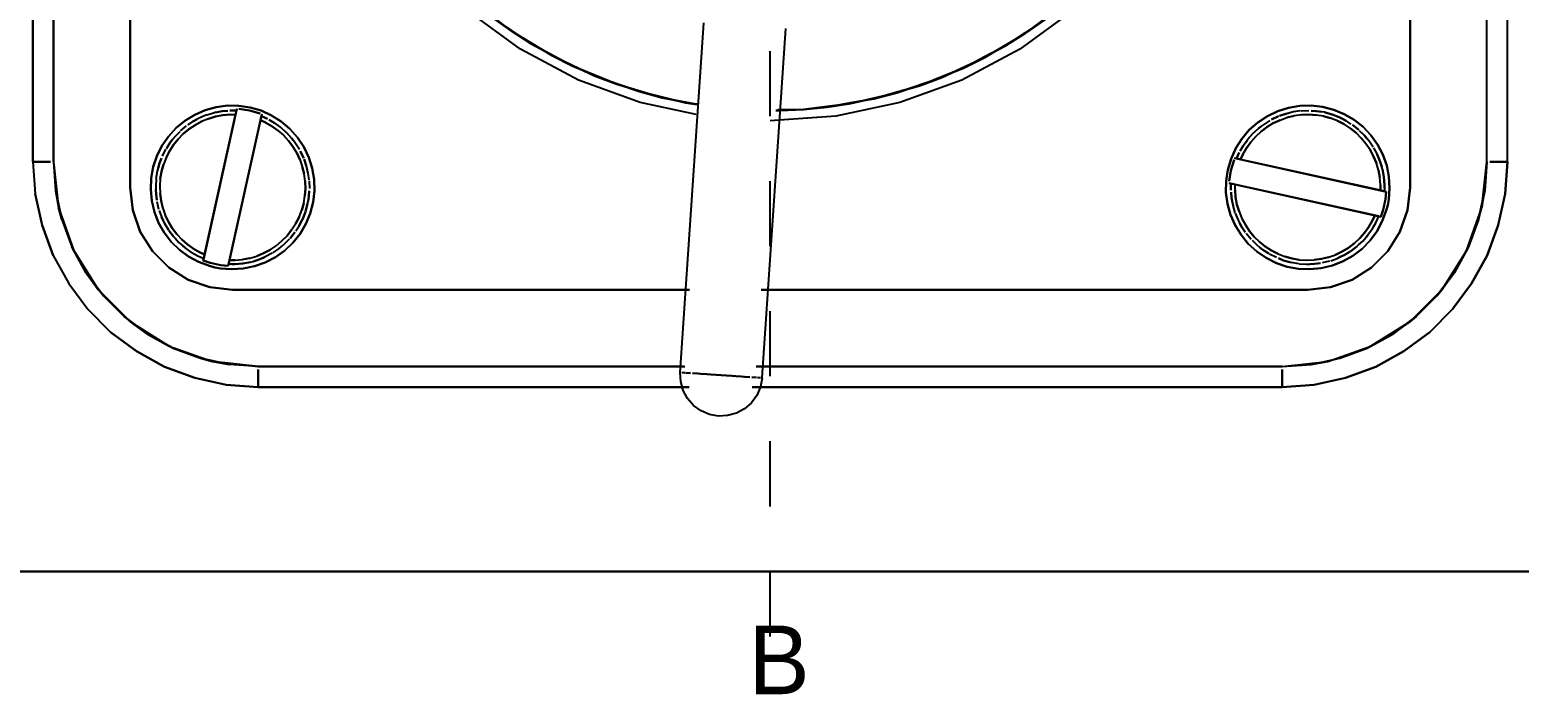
# Model space of a CAD drawing. Header units: millimetres. Extents: x 8 to 862, y 8 to 289.
# Drawn here: x 45.3 to 118, y 148.2 to 180.6 of the extents above; entities that cross this region are included whole.
import ezdxf

# ---------------------------------------------------------------- set-up
doc = ezdxf.new("R2010")
doc.units = ezdxf.units.MM
for name, color, linetype in [('CENTER', 4, 'Continuous'), ('NOTES', 7, 'Continuous'), ('OUTLINE', 7, 'Continuous')]:
    doc.layers.add(name, color=color, linetype=linetype)

msp = doc.modelspace()

# ---------------------------------------------------------------- linework, layer by layer
at = {"layer": 'CENTER'}
for p, q in [((81.458, 176.389), (81.458, 179.564)), ((81.458, 170.039), (81.458, 173.214)), ((81.458, 163.689), (81.458, 166.864)), ((81.458, 157.339), (81.458, 160.514)), ((81.458, 150.989), (81.458, 154.164))]:
    msp.add_line(p, q, dxfattribs=at)
at = {"layer": 'OUTLINE'}
for p, q in [((50.21, 225.413), (50.21, 175.789)), ((50.21, 175.789), (50.21, 225.413)), ((112.709, 225.413), (112.709, 175.789)), ((45.459, 174.163), (45.459, 224.163)), ((45.459, 224.163), (45.459, 174.163)), ((46.46, 224.163), (46.46, 174.163)), ((116.459, 174.163), (116.459, 224.163)), ((117.459, 174.163), (117.459, 224.163)), ((46.46, 216.538), (46.46, 174.163)), ((46.46, 174.163), (46.46, 216.538)), ((116.459, 174.163), (116.459, 216.538)), ((50.21, 199.163), (50.21, 172.914)), ((50.21, 172.914), (50.21, 199.163)), ((112.709, 172.914), (112.709, 199.163)), ((112.709, 199.163), (112.709, 172.914)), ((50.21, 196.662), (50.21, 172.914)), ((69.271, 179.657), (66.676, 181.544)), ((67.874, 181.228), (69.79, 179.925)), ((69.79, 179.925), (67.874, 181.228)), ((68.814, 180.554), (67.874, 181.228)), ((68.814, 180.554), (67.891, 181.252)), ((67.891, 181.252), (68.814, 180.554)), ((96.243, 181.544), (93.648, 179.657)), ((94.883, 181.107), (93.918, 180.464)), ((93.918, 180.464), (94.883, 181.107)), ((93.935, 180.438), (95.793, 181.82)), ((95.793, 181.82), (93.935, 180.438)), ((94.883, 181.107), (93.935, 180.438)), ((69.805, 179.952), (68.814, 180.554)), ((68.814, 180.554), (69.805, 179.952)), ((68.814, 180.554), (69.79, 179.925)), ((77.073, 163.879), (78.225, 180.947)), ((81.064, 163.609), (82.217, 180.679)), ((91.944, 179.256), (93.935, 180.438)), ((93.935, 180.438), (91.944, 179.256)), ((93.918, 180.464), (92.954, 179.821)), ((92.954, 179.821), (93.918, 180.464)), ((92.954, 179.821), (93.935, 180.438)), ((72.105, 178.152), (69.271, 179.657)), ((69.79, 179.925), (71.83, 178.828)), ((71.83, 178.828), (69.79, 179.925)), ((70.795, 179.35), (69.79, 179.925)), ((70.795, 179.35), (69.805, 179.952)), ((69.805, 179.952), (70.795, 179.35)), ((93.648, 179.657), (90.814, 178.152)), ((92.954, 179.821), (91.93, 179.283)), ((91.93, 179.283), (92.954, 179.821)), ((92.954, 179.821), (91.944, 179.256)), ((71.842, 178.855), (70.795, 179.35)), ((70.795, 179.35), (71.842, 178.855)), ((70.795, 179.35), (71.83, 178.828)), ((89.842, 178.282), (91.944, 179.256)), ((91.944, 179.256), (89.842, 178.282)), ((91.93, 179.283), (90.905, 178.741)), ((90.905, 178.741), (91.93, 179.283)), ((90.905, 178.741), (91.944, 179.256)), ((71.83, 178.828), (73.97, 177.946)), ((73.97, 177.946), (71.83, 178.828)), ((72.888, 178.36), (71.83, 178.828)), ((72.888, 178.36), (71.842, 178.855)), ((71.842, 178.855), (72.888, 178.36)), ((73.98, 177.973), (72.888, 178.36)), ((72.888, 178.36), (73.98, 177.973)), ((72.888, 178.36), (73.97, 177.946)), ((87.651, 177.531), (89.842, 178.282)), ((89.842, 178.282), (87.651, 177.531)), ((89.83, 178.311), (88.755, 177.879)), ((88.755, 177.879), (89.83, 178.311)), ((88.755, 177.879), (89.842, 178.282)), ((90.905, 178.741), (89.83, 178.311)), ((89.83, 178.311), (90.905, 178.741)), ((90.905, 178.741), (89.842, 178.282)), ((75.12, 177.055), (72.105, 178.152)), ((73.97, 177.946), (76.193, 177.289)), ((76.193, 177.289), (73.97, 177.946)), ((75.072, 177.589), (73.97, 177.946)), ((75.072, 177.589), (73.98, 177.973)), ((73.98, 177.973), (75.072, 177.589)), ((76.198, 177.318), (75.072, 177.589)), ((75.072, 177.589), (76.198, 177.318)), ((75.072, 177.589), (76.193, 177.289)), ((85.394, 177.009), (87.651, 177.531)), ((87.651, 177.531), (85.394, 177.009)), ((87.641, 177.56), (86.527, 177.241)), ((86.527, 177.241), (87.641, 177.56)), ((86.527, 177.241), (87.651, 177.531)), ((88.755, 177.879), (87.641, 177.56)), ((87.641, 177.56), (88.755, 177.879)), ((88.755, 177.879), (87.651, 177.531)), ((90.814, 178.152), (87.798, 177.055)), ((53.781, 169.347), (55.419, 176.75)), ((55.419, 176.75), (53.781, 169.347)), ((55.419, 176.75), (53.8, 169.434)), ((53.802, 169.446), (55.419, 176.75)), ((53.805, 169.454), (55.419, 176.75)), ((53.807, 169.466), (55.419, 176.75)), ((55.419, 176.75), (53.814, 169.497)), ((53.822, 169.538), (55.419, 176.75)), ((53.834, 169.584), (55.419, 176.75)), ((54.411, 176.833), (53.872, 176.683)), ((53.872, 176.683), (54.411, 176.833)), ((54.411, 176.833), (54.962, 176.905)), ((54.962, 176.905), (54.411, 176.833)), ((55.52, 176.9), (54.962, 176.905)), ((54.962, 176.905), (55.52, 176.9)), ((55.419, 176.75), (55.356, 176.465)), ((55.366, 176.514), (55.419, 176.75)), ((56.04, 176.666), (55.508, 176.743)), ((55.508, 176.743), (56.04, 176.666)), ((56.074, 176.818), (55.52, 176.9)), ((55.52, 176.9), (56.074, 176.818)), ((56.608, 176.661), (56.074, 176.818)), ((56.074, 176.818), (56.608, 176.661)), ((77.839, 176.475), (75.12, 177.055)), ((76.193, 177.289), (77.848, 176.978)), ((77.848, 176.978), (76.193, 177.289)), ((77.326, 177.045), (76.193, 177.289)), ((77.326, 177.045), (76.198, 177.318)), ((76.198, 177.318), (77.326, 177.045)), ((77.899, 176.97), (77.326, 177.045)), ((77.326, 177.045), (77.899, 176.97)), ((77.326, 177.045), (77.897, 176.953)), ((83.094, 176.721), (85.394, 177.009)), ((85.394, 177.009), (83.094, 176.721)), ((84.246, 176.837), (83.094, 176.721)), ((83.094, 176.721), (84.246, 176.837)), ((85.387, 177.038), (84.246, 176.837)), ((84.246, 176.837), (85.387, 177.038)), ((84.246, 176.837), (85.394, 177.009)), ((87.798, 177.055), (84.66, 176.388)), ((86.527, 177.241), (85.387, 177.038)), ((85.387, 177.038), (86.527, 177.241)), ((86.527, 177.241), (85.394, 177.009)), ((106.241, 176.634), (106.773, 176.801)), ((106.773, 176.801), (106.241, 176.634)), ((107.323, 176.895), (106.773, 176.801)), ((106.773, 176.801), (107.323, 176.895)), ((107.323, 176.895), (107.882, 176.91)), ((107.882, 176.91), (107.323, 176.895)), ((107.882, 176.91), (108.437, 176.847)), ((108.437, 176.847), (107.882, 176.91)), ((108.976, 176.707), (108.437, 176.847)), ((108.437, 176.847), (108.976, 176.707)), ((52.454, 175.813), (52.884, 176.168)), ((52.884, 176.168), (52.454, 175.813)), ((52.884, 176.168), (53.36, 176.461)), ((53.36, 176.461), (52.884, 176.168)), ((53.029, 175.965), (53.276, 176.13)), ((53.276, 176.13), (53.029, 175.965)), ((53.276, 176.13), (53.476, 176.238)), ((53.476, 176.238), (53.276, 176.13)), ((53.872, 176.683), (53.36, 176.461)), ((53.36, 176.461), (53.872, 176.683)), ((53.696, 176.13), (53.377, 175.958)), ((53.612, 176.308), (53.476, 176.238)), ((53.955, 176.451), (53.612, 176.308)), ((54.03, 176.265), (53.696, 176.13)), ((53.843, 169.632), (55.356, 176.465)), ((55.356, 176.465), (53.843, 169.632)), ((53.962, 176.453), (54.327, 176.562)), ((54.375, 176.369), (54.03, 176.265)), ((54.03, 176.265), (54.375, 176.369)), ((54.327, 176.562), (54.46, 176.586)), ((54.46, 176.586), (54.327, 176.562)), ((54.728, 176.434), (54.375, 176.369)), ((54.375, 176.369), (54.728, 176.434)), ((54.46, 176.586), (54.701, 176.632)), ((54.701, 176.632), (54.46, 176.586)), ((54.701, 176.632), (54.979, 176.656)), ((54.979, 176.656), (54.701, 176.632)), ((54.728, 176.434), (55.088, 176.465)), ((55.088, 176.465), (54.728, 176.434)), ((56.639, 176.48), (55.001, 169.077)), ((55.001, 169.077), (56.639, 176.48)), ((55.02, 169.164), (56.639, 176.48)), ((55.02, 169.168), (56.639, 176.48)), ((55.023, 169.176), (56.639, 176.48)), ((55.025, 169.185), (56.639, 176.48)), ((55.035, 169.224), (56.639, 176.48)), ((55.035, 169.229), (56.639, 176.48)), ((55.047, 169.28), (56.639, 176.48)), ((56.639, 176.48), (55.049, 169.297)), ((55.054, 169.313), (56.639, 176.48)), ((55.059, 169.345), (56.639, 176.48)), ((55.064, 169.362), (56.639, 176.48)), ((56.576, 176.195), (55.064, 169.362)), ((55.064, 169.362), (56.576, 176.195)), ((55.081, 176.663), (55.399, 176.661)), ((55.399, 176.661), (55.081, 176.663)), ((55.088, 176.465), (55.356, 176.465)), ((55.397, 176.651), (55.366, 176.514)), ((55.397, 176.651), (55.366, 176.516)), ((56.554, 176.514), (56.04, 176.666)), ((56.04, 176.666), (56.554, 176.514)), ((56.818, 176.084), (56.576, 176.195)), ((56.576, 176.195), (56.818, 176.084)), ((56.586, 176.243), (56.639, 176.48)), ((56.639, 176.48), (56.588, 176.248)), ((56.596, 176.289), (56.639, 176.48)), ((56.6, 176.308), (56.639, 176.48)), ((56.639, 176.48), (56.605, 176.328)), ((57.117, 176.429), (56.608, 176.661)), ((56.608, 176.661), (57.117, 176.429)), ((56.612, 176.359), (56.639, 176.48)), ((56.615, 176.369), (56.639, 176.48)), ((56.907, 176.26), (56.62, 176.393)), ((56.62, 176.393), (56.907, 176.26)), ((56.818, 176.084), (57.129, 175.902)), ((57.238, 176.072), (56.997, 176.209)), ((56.997, 176.209), (57.238, 176.072)), ((57.117, 176.429), (57.586, 176.13)), ((57.586, 176.13), (57.117, 176.429)), ((57.439, 175.929), (57.238, 176.072)), ((57.238, 176.072), (57.439, 175.929)), ((58.011, 175.767), (57.586, 176.13)), ((57.586, 176.13), (58.011, 175.767)), ((84.66, 176.388), (81.458, 176.163)), ((84.66, 176.388), (81.673, 176.178)), ((81.937, 176.668), (81.743, 176.673)), ((81.743, 176.673), (81.937, 176.668)), ((81.937, 176.668), (81.743, 176.668)), ((81.83, 176.695), (83.094, 176.721)), ((83.094, 176.721), (81.83, 176.695)), ((83.094, 176.721), (81.937, 176.668)), ((81.937, 176.668), (83.094, 176.721)), ((104.854, 175.716), (105.272, 176.086)), ((105.272, 176.086), (104.854, 175.716)), ((105.738, 176.393), (105.272, 176.086)), ((105.272, 176.086), (105.738, 176.393)), ((105.608, 176.023), (105.427, 175.885)), ((105.862, 176.175), (105.608, 176.023)), ((106.028, 176.045), (105.719, 175.859)), ((106.241, 176.634), (105.738, 176.393)), ((105.738, 176.393), (106.241, 176.634)), ((105.934, 176.221), (106.28, 176.383)), ((106.28, 176.383), (105.934, 176.221)), ((106.355, 176.2), (106.028, 176.045)), ((106.028, 176.045), (106.355, 176.2)), ((106.637, 176.511), (106.333, 176.403)), ((106.333, 176.403), (106.637, 176.511)), ((106.355, 176.2), (106.695, 176.32)), ((106.833, 176.557), (106.637, 176.511)), ((106.637, 176.511), (106.833, 176.557)), ((106.695, 176.32), (107.046, 176.405)), ((107.046, 176.405), (106.695, 176.32)), ((107.007, 176.601), (106.833, 176.557)), ((107.348, 176.647), (107.007, 176.601)), ((107.401, 176.453), (107.046, 176.405)), ((107.384, 176.651), (107.766, 176.666)), ((107.761, 176.468), (107.401, 176.453)), ((107.401, 176.453), (107.761, 176.468)), ((108.121, 176.444), (107.761, 176.468)), ((107.761, 176.468), (108.121, 176.444)), ((108.145, 176.642), (107.872, 176.659)), ((107.872, 176.659), (108.145, 176.642)), ((108.476, 176.383), (108.121, 176.444)), ((108.391, 176.601), (108.145, 176.642)), ((108.145, 176.642), (108.391, 176.601)), ((108.52, 176.579), (108.391, 176.601)), ((108.824, 176.289), (108.476, 176.383)), ((108.476, 176.383), (108.824, 176.289)), ((108.52, 176.579), (108.887, 176.477)), ((108.887, 176.477), (108.52, 176.579)), ((109.16, 176.158), (108.824, 176.289)), ((109.242, 176.34), (108.899, 176.473)), ((108.899, 176.473), (109.242, 176.34)), ((108.976, 176.707), (109.493, 176.494)), ((109.493, 176.494), (108.976, 176.707)), ((109.481, 175.994), (109.16, 176.158)), ((109.16, 176.158), (109.481, 175.994)), ((109.38, 176.27), (109.242, 176.34)), ((109.242, 176.34), (109.38, 176.27)), ((109.38, 176.27), (109.58, 176.166)), ((109.58, 176.166), (109.38, 176.27)), ((109.974, 176.212), (109.493, 176.494)), ((109.493, 176.494), (109.974, 176.212)), ((109.831, 176.004), (109.58, 176.166)), ((110.411, 175.864), (109.974, 176.212)), ((109.974, 176.212), (110.411, 175.864)), ((50.21, 175.789), (50.21, 172.914)), ((50.21, 172.914), (50.21, 175.789)), ((51.761, 174.941), (52.077, 175.402)), ((52.077, 175.402), (51.761, 174.941)), ((52.454, 175.813), (52.077, 175.402)), ((52.077, 175.402), (52.454, 175.813)), ((52.399, 175.402), (52.275, 175.245)), ((52.275, 175.245), (52.399, 175.402)), ((52.626, 175.632), (52.399, 175.402)), ((52.548, 175.269), (52.802, 175.528)), ((52.802, 175.528), (52.548, 175.269)), ((52.667, 175.673), (52.959, 175.917)), ((53.078, 175.757), (52.802, 175.528)), ((52.802, 175.528), (53.078, 175.757)), ((53.377, 175.958), (53.078, 175.757)), ((53.078, 175.757), (53.377, 175.958)), ((57.129, 175.902), (57.424, 175.695)), ((57.424, 175.695), (57.129, 175.902)), ((57.424, 175.695), (57.695, 175.455)), ((57.547, 175.849), (57.439, 175.929)), ((57.547, 175.849), (57.833, 175.598)), ((57.833, 175.598), (57.547, 175.849)), ((57.695, 175.455), (57.939, 175.19)), ((57.939, 175.19), (57.695, 175.455)), ((58.091, 175.318), (57.84, 175.591)), ((57.84, 175.591), (58.091, 175.318)), ((58.011, 175.767), (58.381, 175.349)), ((58.381, 175.349), (58.011, 175.767)), ((58.183, 175.197), (58.091, 175.318)), ((58.091, 175.318), (58.183, 175.197)), ((58.69, 174.885), (58.381, 175.349)), ((58.381, 175.349), (58.69, 174.885)), ((104.192, 174.82), (104.492, 175.291)), ((104.492, 175.291), (104.192, 174.82)), ((104.854, 175.716), (104.492, 175.291)), ((104.492, 175.291), (104.854, 175.716)), ((104.772, 175.252), (105.026, 175.538)), ((105.026, 175.538), (104.772, 175.252)), ((104.929, 175.127), (105.168, 175.397)), ((105.304, 175.796), (105.031, 175.542)), ((105.031, 175.542), (105.304, 175.796)), ((105.168, 175.397), (105.432, 175.641)), ((105.432, 175.641), (105.168, 175.397)), ((105.427, 175.885), (105.304, 175.796)), ((105.304, 175.796), (105.427, 175.885)), ((105.719, 175.859), (105.432, 175.641)), ((105.432, 175.641), (105.719, 175.859)), ((109.786, 175.798), (109.481, 175.994)), ((110.066, 175.574), (109.786, 175.798)), ((109.786, 175.798), (110.066, 175.574)), ((109.902, 175.96), (110.199, 175.724)), ((110.199, 175.724), (109.902, 175.96)), ((110.324, 175.32), (110.066, 175.574)), ((110.066, 175.574), (110.324, 175.32)), ((110.469, 175.455), (110.242, 175.68)), ((110.242, 175.68), (110.469, 175.455)), ((110.554, 175.045), (110.324, 175.32)), ((110.411, 175.864), (110.796, 175.458)), ((110.796, 175.458), (110.411, 175.864)), ((110.6, 175.298), (110.469, 175.455)), ((110.469, 175.455), (110.6, 175.298)), ((110.713, 175.163), (110.6, 175.298)), ((111.119, 175.004), (110.796, 175.458)), ((110.796, 175.458), (111.119, 175.004)), ((112.709, 175.789), (112.709, 172.914)), ((51.514, 174.443), (51.761, 174.941)), ((51.761, 174.941), (51.514, 174.443)), ((51.782, 174.445), (51.956, 174.784)), ((52.128, 174.685), (51.964, 174.363)), ((51.964, 174.363), (52.128, 174.685)), ((51.976, 174.815), (52.162, 175.105)), ((52.162, 175.105), (51.976, 174.815)), ((52.324, 174.989), (52.128, 174.685)), ((52.128, 174.685), (52.324, 174.989)), ((52.162, 175.105), (52.275, 175.245)), ((52.275, 175.245), (52.162, 175.105)), ((52.548, 175.269), (52.324, 174.989)), ((52.324, 174.989), (52.548, 175.269)), ((58.154, 174.902), (57.939, 175.19)), ((57.939, 175.19), (58.154, 174.902)), ((58.342, 174.593), (58.154, 174.902)), ((58.321, 175.013), (58.183, 175.197)), ((58.473, 174.762), (58.321, 175.013)), ((58.495, 174.267), (58.342, 174.593)), ((58.342, 174.593), (58.495, 174.267)), ((58.516, 174.687), (58.681, 174.344)), ((58.681, 174.344), (58.516, 174.687)), ((58.93, 174.38), (58.69, 174.885)), ((58.69, 174.885), (58.93, 174.38)), ((104.192, 174.82), (103.963, 174.313)), ((103.963, 174.313), (104.192, 174.82)), ((104.361, 174.612), (104.231, 174.322)), ((104.231, 174.322), (104.361, 174.612)), ((104.552, 174.943), (104.412, 174.702)), ((104.412, 174.702), (104.552, 174.943)), ((104.54, 174.523), (104.719, 174.834)), ((104.695, 175.141), (104.552, 174.943)), ((104.552, 174.943), (104.695, 175.141)), ((104.772, 175.252), (104.695, 175.141)), ((104.719, 174.834), (104.929, 175.127)), ((104.929, 175.127), (104.719, 174.834)), ((110.754, 174.745), (110.554, 175.045)), ((110.907, 174.875), (110.713, 175.163)), ((110.926, 174.426), (110.754, 174.745)), ((110.754, 174.745), (110.926, 174.426)), ((110.926, 174.847), (111.105, 174.511)), ((111.119, 175.004), (111.378, 174.511)), ((111.378, 174.511), (111.119, 175.004)), ((45.459, 174.163), (45.57, 172.597)), ((45.459, 174.163), (45.718, 174.163)), ((45.718, 174.163), (45.459, 174.163)), ((45.718, 174.163), (45.959, 174.163)), ((45.959, 174.163), (45.718, 174.163)), ((45.959, 174.163), (46.167, 174.163)), ((46.167, 174.163), (45.959, 174.163)), ((46.167, 174.163), (46.324, 174.163)), ((46.324, 174.163), (46.167, 174.163)), ((46.46, 174.163), (46.711, 171.937)), ((46.46, 174.163), (46.561, 172.74)), ((51.335, 173.914), (51.234, 173.363)), ((51.234, 173.363), (51.335, 173.914)), ((51.335, 173.914), (51.514, 174.443)), ((51.514, 174.443), (51.335, 173.914)), ((51.543, 173.723), (51.579, 173.851)), ((51.579, 173.851), (51.543, 173.723)), ((51.579, 173.851), (51.645, 174.09)), ((51.645, 174.09), (51.579, 173.851)), ((51.645, 174.09), (51.744, 174.346)), ((51.744, 174.346), (51.645, 174.09)), ((51.836, 174.027), (51.739, 173.682)), ((51.739, 173.682), (51.836, 174.027)), ((51.964, 174.363), (51.836, 174.027)), ((58.495, 174.267), (58.615, 173.928)), ((58.615, 173.928), (58.7, 173.578)), ((58.7, 173.578), (58.615, 173.928)), ((58.806, 173.984), (58.698, 174.288)), ((58.698, 174.288), (58.806, 173.984)), ((58.855, 173.791), (58.806, 173.984)), ((58.806, 173.984), (58.855, 173.791)), ((58.93, 174.38), (59.099, 173.849)), ((59.099, 173.849), (58.93, 174.38)), ((59.191, 173.298), (59.099, 173.849)), ((59.099, 173.849), (59.191, 173.298)), ((103.963, 174.313), (103.803, 173.776)), ((103.803, 173.776), (103.963, 174.313)), ((104.11, 174.257), (103.958, 173.742)), ((103.958, 173.742), (104.11, 174.257)), ((104.141, 174.342), (111.547, 172.703)), ((111.547, 172.703), (104.141, 174.342)), ((111.458, 172.723), (104.141, 174.342)), ((111.308, 172.756), (104.141, 174.342)), ((104.141, 174.342), (111.325, 172.754)), ((104.141, 174.342), (104.281, 174.313)), ((104.141, 174.342), (104.296, 174.308)), ((111.446, 172.728), (104.141, 174.342)), ((111.436, 172.728), (104.141, 174.342)), ((104.33, 174.3), (104.141, 174.342)), ((104.313, 174.305), (104.141, 174.342)), ((104.255, 174.317), (104.141, 174.342)), ((111.426, 172.73), (104.141, 174.342)), ((111.395, 172.737), (104.141, 174.342)), ((111.354, 172.747), (104.141, 174.342)), ((111.342, 172.749), (104.141, 174.342)), ((111.279, 172.764), (104.141, 174.342)), ((111.259, 172.769), (104.141, 174.342)), ((104.381, 174.288), (104.141, 174.342)), ((104.381, 174.291), (104.141, 174.342)), ((104.54, 174.523), (104.429, 174.279)), ((104.429, 174.279), (104.54, 174.523)), ((104.429, 174.279), (111.259, 172.769)), ((111.259, 172.769), (104.429, 174.279)), ((111.061, 174.093), (110.926, 174.426)), ((110.926, 174.426), (111.061, 174.093)), ((111.165, 173.747), (111.061, 174.093)), ((111.148, 174.409), (111.105, 174.511)), ((111.105, 174.511), (111.148, 174.409)), ((111.25, 174.16), (111.148, 174.409)), ((111.148, 174.409), (111.25, 174.16)), ((111.322, 173.916), (111.25, 174.16)), ((111.25, 174.16), (111.322, 173.916)), ((111.359, 173.795), (111.322, 173.916)), ((111.378, 174.511), (111.564, 173.984)), ((111.564, 173.984), (111.378, 174.511)), ((111.675, 173.438), (111.564, 173.984)), ((111.564, 173.984), (111.675, 173.438)), ((116.459, 174.163), (116.208, 171.937)), ((116.208, 171.937), (116.459, 174.163)), ((116.459, 174.163), (116.358, 172.74)), ((116.751, 174.163), (116.594, 174.163)), ((116.594, 174.163), (116.751, 174.163)), ((116.959, 174.163), (116.751, 174.163)), ((116.751, 174.163), (116.959, 174.163)), ((117.201, 174.163), (116.959, 174.163)), ((116.959, 174.163), (117.201, 174.163)), ((117.459, 174.163), (117.201, 174.163)), ((117.201, 174.163), (117.459, 174.163)), ((117.459, 174.163), (117.348, 172.597)), ((117.348, 172.597), (117.459, 174.163)), ((51.234, 173.363), (51.21, 172.807)), ((51.21, 172.807), (51.234, 173.363)), ((51.48, 173.336), (51.456, 172.969)), ((51.48, 173.348), (51.543, 173.723)), ((51.679, 173.324), (51.654, 172.967)), ((51.739, 173.682), (51.679, 173.324)), ((51.679, 173.324), (51.739, 173.682)), ((58.751, 173.22), (58.7, 173.578)), ((58.763, 172.86), (58.751, 173.22)), ((58.751, 173.22), (58.763, 172.86)), ((58.896, 173.614), (58.855, 173.791)), ((58.944, 173.274), (58.896, 173.614)), ((58.949, 173.237), (58.963, 172.858)), ((59.191, 173.298), (59.205, 172.74)), ((59.205, 172.74), (59.191, 173.298)), ((103.721, 173.225), (103.716, 172.667)), ((103.716, 172.667), (103.721, 173.225)), ((103.803, 173.776), (103.721, 173.225)), ((103.721, 173.225), (103.803, 173.776)), ((111.276, 171.483), (103.873, 173.121)), ((103.873, 173.121), (111.276, 171.483)), ((111.156, 171.51), (103.873, 173.121)), ((111.17, 171.507), (103.873, 173.121)), ((111.177, 171.505), (103.873, 173.121)), ((103.873, 173.121), (104.158, 173.059)), ((111.011, 171.544), (103.873, 173.121)), ((111.04, 171.536), (103.873, 173.121)), ((111.185, 171.505), (103.873, 173.121)), ((111.187, 171.502), (103.873, 173.121)), ((104.11, 173.068), (103.873, 173.121)), ((111.083, 171.527), (103.873, 173.121)), ((111.114, 171.519), (103.873, 173.121)), ((103.958, 173.742), (103.878, 173.213)), ((103.878, 173.213), (103.958, 173.742)), ((103.958, 172.785), (103.96, 173.102)), ((103.96, 173.102), (103.958, 172.785)), ((103.965, 173.102), (104.11, 173.068)), ((103.972, 173.1), (104.11, 173.068)), ((103.972, 173.1), (104.108, 173.071)), ((111.23, 173.394), (111.165, 173.747)), ((111.165, 173.747), (111.23, 173.394)), ((111.262, 173.034), (111.23, 173.394)), ((111.359, 173.795), (111.429, 173.421)), ((111.429, 173.421), (111.359, 173.795)), ((111.46, 173.042), (111.429, 173.404)), ((111.429, 173.404), (111.46, 173.042)), ((111.675, 173.438), (111.709, 172.88)), ((111.709, 172.88), (111.675, 173.438)), ((45.904, 171.065), (45.57, 172.597)), ((45.57, 172.597), (45.904, 171.065)), ((46.561, 172.74), (46.735, 171.942)), ((46.561, 172.74), (46.711, 171.937)), ((50.21, 172.914), (50.335, 171.8)), ((50.335, 171.8), (50.21, 172.914)), ((51.265, 172.252), (51.21, 172.807)), ((51.21, 172.807), (51.265, 172.252)), ((51.456, 172.969), (51.461, 172.814)), ((51.471, 172.587), (51.461, 172.814)), ((51.461, 172.814), (51.471, 172.587)), ((51.512, 172.293), (51.471, 172.587)), ((51.471, 172.587), (51.512, 172.293)), ((51.654, 172.967), (51.669, 172.607)), ((51.669, 172.607), (51.717, 172.249)), ((51.717, 172.249), (51.669, 172.607)), ((58.681, 172.145), (58.739, 172.5)), ((58.739, 172.5), (58.763, 172.86)), ((58.763, 172.86), (58.739, 172.5)), ((58.896, 172.232), (58.937, 172.479)), ((58.937, 172.479), (58.896, 172.232)), ((58.937, 172.479), (58.956, 172.752)), ((58.956, 172.752), (58.937, 172.479)), ((59.205, 172.74), (59.142, 172.186)), ((59.142, 172.186), (59.205, 172.74)), ((103.791, 172.114), (103.716, 172.667)), ((103.716, 172.667), (103.791, 172.114)), ((103.989, 172.406), (103.967, 172.682)), ((103.967, 172.682), (103.989, 172.406)), ((104.035, 172.165), (103.989, 172.406)), ((103.989, 172.406), (104.035, 172.165)), ((110.991, 171.546), (104.158, 173.059)), ((104.158, 172.793), (104.158, 173.059)), ((104.158, 173.059), (110.991, 171.546)), ((104.187, 172.433), (104.158, 172.793)), ((104.158, 172.793), (104.187, 172.433)), ((104.187, 172.433), (104.255, 172.078)), ((104.255, 172.078), (104.187, 172.433)), ((111.259, 172.769), (111.262, 173.034)), ((111.262, 173.034), (111.259, 172.769)), ((111.46, 172.882), (111.458, 172.723)), ((111.46, 172.882), (111.46, 173.042)), ((111.46, 173.042), (111.46, 172.882)), ((111.511, 172.346), (111.547, 172.703)), ((111.547, 172.703), (111.511, 172.346)), ((111.665, 172.324), (111.709, 172.88)), ((111.709, 172.88), (111.665, 172.324)), ((112.709, 172.914), (112.584, 171.8)), ((112.584, 171.8), (112.709, 172.914)), ((116.358, 172.74), (116.184, 171.942)), ((116.184, 171.942), (116.358, 172.74)), ((116.208, 171.937), (116.358, 172.74)), ((117.348, 172.597), (117.015, 171.065)), ((117.015, 171.065), (117.348, 172.597)), ((46.711, 171.937), (47.45, 169.823)), ((46.866, 171.345), (46.711, 171.937)), ((46.735, 171.942), (46.866, 171.345)), ((50.335, 171.8), (50.705, 170.744)), ((50.705, 170.744), (50.335, 171.8)), ((51.396, 171.708), (51.265, 172.252)), ((51.265, 172.252), (51.396, 171.708)), ((51.396, 171.708), (51.599, 171.188)), ((51.599, 171.188), (51.396, 171.708)), ((51.611, 171.841), (51.522, 172.21)), ((51.633, 171.783), (51.739, 171.483)), ((51.717, 172.249), (51.804, 171.899)), ((51.804, 171.899), (51.717, 172.249)), ((51.804, 171.899), (51.923, 171.558)), ((58.454, 171.461), (58.584, 171.797)), ((58.584, 171.797), (58.681, 172.145)), ((58.681, 172.145), (58.584, 171.797)), ((58.635, 171.379), (58.768, 171.725)), ((58.768, 171.725), (58.635, 171.379)), ((58.874, 172.102), (58.773, 171.734)), ((58.773, 171.734), (58.874, 172.102)), ((59.002, 171.645), (58.789, 171.13)), ((58.789, 171.13), (59.002, 171.645)), ((58.874, 172.102), (58.896, 172.232)), ((59.002, 171.645), (59.142, 172.186)), ((59.142, 172.186), (59.002, 171.645)), ((103.791, 172.114), (103.938, 171.575)), ((103.938, 171.575), (103.791, 172.114)), ((104.062, 172.032), (104.035, 172.165)), ((104.035, 172.165), (104.062, 172.032)), ((104.168, 171.667), (104.062, 172.032)), ((104.173, 171.66), (104.313, 171.314)), ((104.255, 172.078), (104.356, 171.732)), ((104.356, 171.732), (104.255, 172.078)), ((104.356, 171.732), (104.494, 171.399)), ((111.395, 171.824), (111.276, 171.483)), ((111.276, 171.483), (111.395, 171.824)), ((111.349, 171.256), (111.545, 171.778)), ((111.545, 171.778), (111.349, 171.256)), ((111.395, 171.824), (111.511, 172.346)), ((111.511, 172.346), (111.395, 171.824)), ((111.545, 171.778), (111.615, 172.049)), ((111.615, 172.049), (111.545, 171.778)), ((111.615, 172.049), (111.665, 172.324)), ((111.665, 172.324), (111.615, 172.049)), ((112.214, 170.744), (112.584, 171.8)), ((112.584, 171.8), (112.214, 170.744)), ((115.468, 169.823), (116.208, 171.937)), ((116.184, 171.942), (116.053, 171.345)), ((116.053, 171.345), (116.184, 171.942)), ((116.053, 171.345), (116.208, 171.937)), ((46.452, 169.594), (45.904, 171.065)), ((45.904, 171.065), (46.452, 169.594)), ((46.866, 171.345), (47.363, 170.009)), ((51.874, 170.703), (51.599, 171.188)), ((51.599, 171.188), (51.874, 170.703)), ((51.739, 171.483), (51.826, 171.297)), ((51.826, 171.297), (51.739, 171.483)), ((51.901, 171.138), (51.826, 171.297)), ((51.826, 171.297), (51.901, 171.138)), ((52.082, 170.84), (51.901, 171.138)), ((51.901, 171.138), (52.082, 170.84)), ((51.923, 171.558), (52.077, 171.232)), ((52.077, 171.232), (51.923, 171.558)), ((52.077, 171.232), (52.263, 170.925)), ((52.263, 170.925), (52.077, 171.232)), ((52.263, 170.925), (52.481, 170.635)), ((52.481, 170.635), (52.263, 170.925)), ((58.094, 170.838), (58.289, 171.14)), ((58.289, 171.14), (58.454, 171.461)), ((58.454, 171.461), (58.289, 171.14)), ((58.301, 170.79), (58.463, 171.041)), ((58.565, 171.242), (58.463, 171.041)), ((58.463, 171.041), (58.565, 171.242)), ((58.507, 170.65), (58.789, 171.13)), ((58.789, 171.13), (58.507, 170.65)), ((58.565, 171.242), (58.635, 171.379)), ((58.635, 171.379), (58.565, 171.242)), ((103.938, 171.575), (104.163, 171.065)), ((104.163, 171.065), (103.938, 171.575)), ((104.453, 170.589), (104.163, 171.065)), ((104.163, 171.065), (104.453, 170.589)), ((104.313, 171.314), (104.385, 171.181)), ((104.492, 170.978), (104.385, 171.181)), ((104.385, 171.181), (104.492, 170.978)), ((104.658, 170.734), (104.492, 170.978)), ((104.492, 170.978), (104.658, 170.734)), ((104.494, 171.399), (104.663, 171.082)), ((104.663, 171.082), (104.864, 170.782)), ((104.864, 170.782), (104.663, 171.082)), ((110.489, 170.698), (110.699, 170.993)), ((110.699, 170.993), (110.489, 170.698)), ((110.699, 170.993), (110.878, 171.304)), ((110.875, 170.898), (111.057, 171.215)), ((110.878, 171.304), (110.991, 171.546)), ((110.991, 171.546), (110.878, 171.304)), ((111.057, 171.215), (111.122, 171.36)), ((111.083, 170.766), (111.349, 171.256)), ((111.349, 171.256), (111.083, 170.766)), ((111.122, 171.36), (111.187, 171.502)), ((115.555, 170.009), (116.053, 171.345)), ((116.053, 171.345), (115.555, 170.009)), ((117.015, 171.065), (116.466, 169.594)), ((116.466, 169.594), (117.015, 171.065)), ((50.705, 170.744), (51.299, 169.797)), ((51.299, 169.797), (50.705, 170.744)), ((51.874, 170.703), (52.215, 170.261)), ((52.215, 170.261), (51.874, 170.703)), ((52.099, 170.811), (52.326, 170.509)), ((52.326, 170.509), (52.099, 170.811)), ((52.215, 170.261), (52.614, 169.869)), ((52.614, 169.869), (52.215, 170.261)), ((52.326, 170.509), (52.401, 170.427)), ((52.401, 170.427), (52.585, 170.229)), ((52.481, 170.635), (52.725, 170.372)), ((52.585, 170.229), (52.776, 170.06)), ((52.725, 170.372), (52.995, 170.133)), ((52.995, 170.133), (52.725, 170.372)), ((57.34, 170.067), (57.618, 170.299)), ((57.618, 170.299), (57.869, 170.555)), ((57.869, 170.555), (57.618, 170.299)), ((57.753, 170.152), (57.975, 170.381)), ((57.975, 170.381), (57.753, 170.152)), ((58.159, 170.212), (57.755, 169.828)), ((57.755, 169.828), (58.159, 170.212)), ((57.869, 170.555), (58.094, 170.838)), ((58.094, 170.838), (57.869, 170.555)), ((58.255, 170.722), (58.019, 170.425)), ((58.019, 170.425), (58.255, 170.722)), ((58.159, 170.212), (58.507, 170.65)), ((58.507, 170.65), (58.159, 170.212)), ((104.808, 170.159), (104.453, 170.589)), ((104.453, 170.589), (104.808, 170.159)), ((104.948, 170.369), (104.704, 170.662)), ((104.864, 170.782), (105.096, 170.505)), ((105.096, 170.505), (104.864, 170.782)), ((104.989, 170.331), (105.221, 170.104)), ((105.352, 170.253), (105.096, 170.505)), ((105.096, 170.505), (105.352, 170.253)), ((105.352, 170.253), (105.635, 170.029)), ((105.635, 170.029), (105.352, 170.253)), ((109.986, 170.183), (110.252, 170.43)), ((110.194, 170.106), (110.394, 170.29)), ((110.252, 170.43), (110.489, 170.698)), ((110.489, 170.698), (110.252, 170.43)), ((110.361, 169.917), (110.752, 170.316)), ((110.752, 170.316), (110.361, 169.917)), ((110.394, 170.29), (110.561, 170.48)), ((110.646, 170.575), (110.561, 170.48)), ((110.561, 170.48), (110.646, 170.575)), ((110.868, 170.884), (110.646, 170.575)), ((111.083, 170.766), (110.752, 170.316)), ((110.752, 170.316), (111.083, 170.766)), ((111.619, 169.797), (112.214, 170.744)), ((112.214, 170.744), (111.619, 169.797)), ((46.452, 169.594), (47.206, 168.216)), ((47.363, 170.009), (47.46, 169.83)), ((47.46, 169.83), (47.363, 170.009)), ((47.363, 170.009), (47.45, 169.823)), ((47.45, 169.823), (48.641, 167.929)), ((48.641, 167.929), (47.45, 169.823)), ((47.46, 169.83), (48.047, 168.758)), ((48.047, 168.758), (47.46, 169.83)), ((47.46, 169.83), (48.641, 167.929)), ((51.299, 169.797), (52.092, 169.004)), ((52.092, 169.004), (51.299, 169.797)), ((53.061, 169.538), (52.614, 169.869)), ((52.614, 169.869), (53.061, 169.538)), ((52.872, 169.978), (52.776, 170.06)), ((52.776, 170.06), (52.872, 169.978)), ((53.181, 169.756), (52.872, 169.978)), ((52.995, 170.133), (53.288, 169.922)), ((53.288, 169.922), (52.995, 170.133)), ((53.061, 169.538), (53.551, 169.272)), ((53.551, 169.272), (53.061, 169.538)), ((53.194, 169.748), (53.51, 169.567)), ((53.288, 169.922), (53.602, 169.744)), ((53.51, 169.567), (53.655, 169.499)), ((53.602, 169.744), (53.843, 169.632)), ((53.843, 169.632), (53.602, 169.744)), ((53.655, 169.499), (53.8, 169.434)), ((55.689, 169.391), (56.045, 169.458)), ((56.045, 169.458), (55.689, 169.391)), ((56.045, 169.458), (56.39, 169.56)), ((56.39, 169.56), (56.724, 169.698)), ((56.724, 169.698), (56.39, 169.56)), ((56.455, 169.374), (56.707, 169.475)), ((56.707, 169.475), (56.455, 169.374)), ((56.707, 169.475), (56.808, 169.516)), ((56.808, 169.516), (56.707, 169.475)), ((56.724, 169.698), (57.04, 169.867)), ((57.04, 169.867), (56.724, 169.698)), ((57.301, 169.504), (56.806, 169.246)), ((56.806, 169.246), (57.301, 169.504)), ((57.144, 169.698), (56.808, 169.516)), ((57.04, 169.867), (57.34, 170.067)), ((57.171, 169.715), (57.461, 169.908)), ((57.301, 169.504), (57.755, 169.828)), ((57.755, 169.828), (57.301, 169.504)), ((57.461, 169.908), (57.596, 170.021)), ((57.596, 170.021), (57.753, 170.152)), ((57.753, 170.152), (57.596, 170.021)), ((104.808, 170.159), (105.221, 169.782)), ((105.221, 169.782), (104.808, 170.159)), ((105.221, 170.104), (105.376, 169.978)), ((105.376, 169.978), (105.221, 170.104)), ((105.68, 169.466), (105.221, 169.782)), ((105.221, 169.782), (105.68, 169.466)), ((105.519, 169.867), (105.376, 169.978)), ((105.376, 169.978), (105.519, 169.867)), ((105.806, 169.681), (105.519, 169.867)), ((105.519, 169.867), (105.806, 169.681)), ((105.635, 170.029), (105.937, 169.833)), ((105.937, 169.833), (105.635, 170.029)), ((106.181, 169.217), (105.68, 169.466)), ((105.68, 169.466), (106.181, 169.217)), ((106.176, 169.487), (105.838, 169.659)), ((105.937, 169.833), (106.258, 169.669)), ((106.258, 169.669), (105.937, 169.833)), ((106.258, 169.669), (106.594, 169.538)), ((106.594, 169.538), (106.942, 169.444)), ((106.942, 169.444), (106.594, 169.538)), ((108.375, 169.422), (108.725, 169.507)), ((108.725, 169.507), (108.375, 169.422)), ((108.725, 169.507), (109.063, 169.628)), ((109.063, 169.628), (109.389, 169.782)), ((109.389, 169.782), (109.063, 169.628)), ((109.14, 169.444), (109.324, 169.531)), ((109.324, 169.531), (109.14, 169.444)), ((109.484, 169.606), (109.324, 169.531)), ((109.324, 169.531), (109.484, 169.606)), ((109.389, 169.782), (109.699, 169.968)), ((109.699, 169.968), (109.389, 169.782)), ((109.918, 169.579), (109.433, 169.304)), ((109.433, 169.304), (109.918, 169.579)), ((109.781, 169.785), (109.484, 169.606)), ((109.484, 169.606), (109.781, 169.785)), ((109.699, 169.968), (109.986, 170.183)), ((109.986, 170.183), (109.699, 169.968)), ((109.81, 169.801), (110.114, 170.031)), ((110.114, 170.031), (109.81, 169.801)), ((109.918, 169.579), (110.361, 169.917)), ((110.361, 169.917), (109.918, 169.579)), ((110.114, 170.031), (110.194, 170.106)), ((110.827, 169.004), (111.619, 169.797)), ((111.619, 169.797), (110.827, 169.004)), ((114.277, 167.929), (115.468, 169.823)), ((114.872, 168.758), (115.459, 169.83)), ((115.459, 169.83), (114.872, 168.758)), ((114.872, 168.758), (115.468, 169.823)), ((115.459, 169.83), (115.555, 170.009)), ((115.555, 170.009), (115.459, 169.83)), ((115.555, 170.009), (115.468, 169.823)), ((116.466, 169.594), (115.713, 168.216)), ((115.713, 168.216), (116.466, 169.594)), ((48.047, 168.758), (48.658, 167.941)), ((48.658, 167.941), (48.047, 168.758)), ((48.047, 168.758), (48.641, 167.929)), ((52.092, 169.004), (53.039, 168.407)), ((53.039, 168.407), (52.092, 169.004)), ((53.551, 169.272), (54.075, 169.077)), ((54.075, 169.077), (53.551, 169.272)), ((54.119, 169.229), (53.781, 169.347)), ((53.781, 169.347), (54.119, 169.229)), ((54.075, 169.077), (54.346, 169.007)), ((54.346, 169.007), (54.075, 169.077)), ((54.119, 169.229), (54.643, 169.113)), ((54.643, 169.113), (54.119, 169.229)), ((54.346, 169.007), (54.619, 168.956)), ((54.619, 168.956), (54.346, 169.007)), ((54.619, 168.956), (55.177, 168.912)), ((55.177, 168.912), (54.619, 168.956)), ((54.643, 169.113), (55.001, 169.077)), ((55.001, 169.077), (54.643, 169.113)), ((55.177, 169.164), (55.02, 169.164)), ((55.064, 169.362), (55.332, 169.362)), ((55.332, 169.362), (55.064, 169.362)), ((55.177, 169.164), (55.337, 169.161)), ((55.337, 169.161), (55.177, 169.164)), ((55.733, 168.949), (55.177, 168.912)), ((55.177, 168.912), (55.733, 168.949)), ((55.332, 169.362), (55.689, 169.391)), ((55.337, 169.161), (55.702, 169.193)), ((55.702, 169.193), (55.337, 169.161)), ((56.091, 169.265), (55.716, 169.195)), ((55.716, 169.195), (56.091, 169.265)), ((55.733, 168.949), (56.279, 169.06)), ((56.279, 169.06), (55.733, 168.949)), ((56.091, 169.265), (56.214, 169.301)), ((56.214, 169.301), (56.455, 169.374)), ((56.455, 169.374), (56.214, 169.301)), ((56.806, 169.246), (56.279, 169.06)), ((56.279, 169.06), (56.806, 169.246)), ((106.71, 169.04), (106.181, 169.217)), ((106.181, 169.217), (106.71, 169.04)), ((106.531, 169.35), (106.275, 169.449)), ((106.275, 169.449), (106.531, 169.35)), ((106.773, 169.282), (106.531, 169.35)), ((106.531, 169.35), (106.773, 169.282)), ((106.71, 169.04), (107.258, 168.939)), ((107.258, 168.939), (106.71, 169.04)), ((106.898, 169.248), (106.773, 169.282)), ((106.773, 169.282), (106.898, 169.248)), ((107.273, 169.185), (106.898, 169.248)), ((106.942, 169.444), (107.297, 169.383)), ((107.297, 169.383), (106.942, 169.444)), ((107.258, 168.939), (107.816, 168.915)), ((107.816, 168.915), (107.258, 168.939)), ((107.287, 169.183), (107.655, 169.159)), ((107.297, 169.383), (107.657, 169.359)), ((107.655, 169.159), (107.809, 169.166)), ((107.657, 169.359), (108.017, 169.371)), ((108.034, 169.173), (107.809, 169.166)), ((107.809, 169.166), (108.034, 169.173)), ((108.372, 168.968), (107.816, 168.915)), ((107.816, 168.915), (108.372, 168.968)), ((108.017, 169.371), (108.375, 169.422)), ((108.375, 169.422), (108.017, 169.371)), ((108.331, 169.214), (108.034, 169.173)), ((108.034, 169.173), (108.331, 169.214)), ((108.913, 169.098), (108.372, 168.968)), ((108.372, 168.968), (108.913, 169.098)), ((108.78, 169.316), (108.411, 169.226)), ((108.838, 169.335), (109.14, 169.444)), ((108.913, 169.098), (109.433, 169.304)), ((109.433, 169.304), (108.913, 169.098)), ((109.88, 168.407), (110.827, 169.004)), ((110.827, 169.004), (109.88, 168.407)), ((114.26, 167.941), (114.872, 168.758)), ((114.872, 168.758), (114.26, 167.941)), ((114.872, 168.758), (114.277, 167.929)), ((47.206, 168.216), (48.146, 166.96)), ((53.039, 168.407), (54.097, 168.038)), ((54.097, 168.038), (53.039, 168.407)), ((55.209, 167.912), (54.097, 168.038)), ((54.097, 168.038), (55.209, 167.912)), ((107.71, 167.912), (108.822, 168.038)), ((108.822, 168.038), (107.71, 167.912)), ((108.822, 168.038), (109.88, 168.407)), ((109.88, 168.407), (108.822, 168.038)), ((115.713, 168.216), (114.773, 166.96)), ((114.773, 166.96), (115.713, 168.216)), ((48.641, 167.929), (50.224, 166.344)), ((48.902, 167.615), (48.641, 167.929)), ((48.658, 167.941), (48.902, 167.615)), ((48.902, 167.615), (48.658, 167.941)), ((48.902, 167.615), (49.91, 166.605)), ((49.91, 166.605), (48.902, 167.615)), ((55.209, 167.912), (77.522, 167.912)), ((77.522, 167.912), (55.209, 167.912)), ((77.387, 167.912), (55.209, 167.912)), ((81.021, 167.912), (81.458, 167.912)), ((81.458, 167.912), (81.021, 167.912)), ((104.835, 167.912), (81.12, 167.912)), ((81.458, 167.912), (107.71, 167.912)), ((107.71, 167.912), (81.458, 167.912)), ((107.71, 167.912), (104.835, 167.912)), ((104.835, 167.912), (107.71, 167.912)), ((112.695, 166.344), (114.277, 167.929)), ((113.009, 166.605), (114.016, 167.615)), ((114.016, 167.615), (113.009, 166.605)), ((114.016, 167.615), (114.26, 167.941)), ((114.26, 167.941), (114.016, 167.615)), ((114.016, 167.615), (114.277, 167.929)), ((49.255, 165.851), (48.146, 166.96)), ((48.146, 166.96), (49.255, 165.851)), ((49.91, 166.605), (50.236, 166.361)), ((50.236, 166.361), (49.91, 166.605)), ((49.91, 166.605), (50.224, 166.344)), ((112.683, 166.361), (113.009, 166.605)), ((113.009, 166.605), (112.683, 166.361)), ((113.009, 166.605), (112.695, 166.344)), ((114.773, 166.96), (113.664, 165.851)), ((113.664, 165.851), (114.773, 166.96)), ((50.512, 164.909), (49.255, 165.851)), ((49.255, 165.851), (50.512, 164.909)), ((50.224, 166.344), (52.121, 165.153)), ((51.053, 165.75), (50.224, 166.344)), ((50.236, 166.361), (51.053, 165.75)), ((51.053, 165.75), (50.236, 166.361)), ((110.793, 165.165), (112.695, 166.344)), ((110.798, 165.153), (112.695, 166.344)), ((112.695, 166.344), (110.798, 165.153)), ((111.866, 165.75), (112.683, 166.361)), ((112.683, 166.361), (111.866, 165.75)), ((111.866, 165.75), (112.695, 166.344)), ((113.664, 165.851), (112.407, 164.909)), ((112.407, 164.909), (113.664, 165.851)), ((51.053, 165.75), (52.126, 165.165)), ((52.126, 165.165), (51.053, 165.75)), ((51.053, 165.75), (52.121, 165.153)), ((52.121, 165.153), (54.235, 164.413)), ((52.304, 165.066), (52.121, 165.153)), ((52.126, 165.165), (52.304, 165.066)), ((52.304, 165.066), (52.126, 165.165)), ((108.684, 164.413), (110.798, 165.153)), ((110.614, 165.066), (110.793, 165.165)), ((110.793, 165.165), (110.614, 165.066)), ((110.614, 165.066), (110.798, 165.153)), ((110.793, 165.165), (111.866, 165.75)), ((111.866, 165.75), (110.793, 165.165)), ((51.889, 164.157), (50.512, 164.909)), ((50.512, 164.909), (51.889, 164.157)), ((52.304, 165.066), (53.643, 164.568)), ((53.643, 164.568), (52.304, 165.066)), ((54.24, 164.438), (53.643, 164.568)), ((53.643, 164.568), (54.235, 164.413)), ((53.643, 164.568), (54.24, 164.438)), ((56.46, 164.162), (54.235, 164.413)), ((54.235, 164.413), (56.46, 164.162)), ((54.235, 164.413), (55.037, 164.266)), ((55.037, 164.266), (54.24, 164.438)), ((54.24, 164.438), (55.037, 164.266)), ((106.458, 164.162), (108.684, 164.413)), ((107.882, 164.266), (108.679, 164.438)), ((107.882, 164.266), (108.684, 164.413)), ((108.679, 164.438), (109.276, 164.568)), ((109.276, 164.568), (108.684, 164.413)), ((109.276, 164.568), (110.614, 165.066)), ((112.407, 164.909), (111.03, 164.157)), ((111.03, 164.157), (112.407, 164.909)), ((53.36, 163.609), (51.889, 164.157)), ((51.889, 164.157), (53.36, 163.609)), ((56.46, 164.162), (55.037, 164.266)), ((56.46, 164.162), (64.083, 164.162)), ((56.46, 164.162), (77.293, 164.162)), ((64.083, 164.162), (56.46, 164.162)), ((56.46, 163.87), (56.46, 164.029)), ((56.46, 164.029), (56.46, 163.87)), ((56.46, 163.662), (56.46, 163.87)), ((56.46, 163.87), (56.46, 163.662)), ((56.46, 163.423), (56.46, 163.662)), ((56.46, 163.662), (56.46, 163.423)), ((64.083, 164.162), (77.259, 164.162)), ((77.259, 164.162), (64.083, 164.162)), ((77.094, 163.43), (77.073, 163.879)), ((77.302, 163.862), (77.145, 163.875)), ((77.145, 163.875), (77.302, 163.862)), ((77.348, 163.86), (77.575, 163.846)), ((77.575, 163.846), (77.348, 163.86)), ((77.665, 163.838), (77.935, 163.819)), ((77.935, 163.819), (77.665, 163.838)), ((77.935, 163.819), (78.078, 163.812)), ((78.078, 163.812), (77.935, 163.819)), ((78.078, 163.812), (78.361, 163.792)), ((78.361, 163.792), (78.078, 163.812)), ((78.361, 163.792), (78.556, 163.778)), ((78.556, 163.778), (78.361, 163.792)), ((78.556, 163.778), (78.829, 163.761)), ((78.829, 163.761), (78.556, 163.778)), ((78.829, 163.761), (79.069, 163.744)), ((79.069, 163.744), (78.829, 163.761)), ((79.069, 163.744), (79.31, 163.727)), ((79.31, 163.727), (79.069, 163.744)), ((79.31, 163.727), (79.581, 163.708)), ((79.581, 163.708), (79.31, 163.727)), ((79.581, 163.708), (79.776, 163.696)), ((79.776, 163.696), (79.581, 163.708)), ((79.776, 163.696), (80.062, 163.676)), ((80.062, 163.676), (79.776, 163.696)), ((80.062, 163.676), (80.202, 163.667)), ((80.202, 163.667), (80.062, 163.676)), ((80.202, 163.667), (80.472, 163.65)), ((80.472, 163.65), (80.202, 163.667)), ((80.562, 163.643), (80.791, 163.628)), ((80.791, 163.628), (80.562, 163.643)), ((80.772, 164.162), (106.458, 164.162)), ((106.458, 164.162), (80.772, 164.162)), ((80.801, 164.162), (106.458, 164.162)), ((106.458, 164.162), (107.882, 164.266)), ((106.458, 164.029), (106.458, 163.87)), ((106.458, 163.87), (106.458, 164.029)), ((106.458, 163.87), (106.458, 163.662)), ((106.458, 163.662), (106.458, 163.87)), ((106.458, 163.662), (106.458, 163.423)), ((106.458, 163.423), (106.458, 163.662)), ((111.03, 164.157), (109.558, 163.609)), ((109.558, 163.609), (111.03, 164.157)), ((54.895, 163.275), (53.36, 163.609)), ((53.36, 163.609), (54.895, 163.275)), ((56.46, 163.164), (54.895, 163.275)), ((54.895, 163.275), (56.46, 163.164)), ((56.46, 163.164), (56.46, 163.423)), ((56.46, 163.423), (56.46, 163.164)), ((77.512, 163.164), (56.46, 163.164)), ((56.46, 163.164), (77.512, 163.164)), ((77.213, 163), (77.094, 163.43)), ((77.426, 162.604), (77.213, 163)), ((106.458, 163.164), (80.581, 163.164)), ((80.581, 163.164), (106.458, 163.164)), ((80.985, 163.169), (80.808, 162.756)), ((80.835, 163.623), (80.992, 163.614)), ((80.992, 163.614), (80.835, 163.623)), ((81.064, 163.609), (80.985, 163.169)), ((106.458, 163.423), (106.458, 163.164)), ((106.458, 163.164), (106.458, 163.423)), ((108.024, 163.275), (106.458, 163.164)), ((106.458, 163.164), (108.024, 163.275)), ((109.558, 163.609), (108.024, 163.275)), ((108.024, 163.275), (109.558, 163.609)), ((77.72, 162.268), (77.426, 162.604)), ((78.083, 162.004), (77.72, 162.268)), ((80.545, 162.393), (80.207, 162.099)), ((80.808, 162.756), (80.545, 162.393)), ((78.493, 161.828), (78.083, 162.004)), ((78.933, 161.748), (78.493, 161.828)), ((79.383, 161.768), (78.933, 161.748)), ((79.813, 161.888), (79.383, 161.768)), ((80.207, 162.099), (79.813, 161.888)), ((173.96, 154.164), (36.459, 154.164)), ((36.459, 154.164), (173.96, 154.164))]:
    msp.add_line(p, q, dxfattribs=at)

# ---------------------------------------------------------------- texts
at = {"layer": 'NOTES'}
msp.add_text('B', height=3.351, dxfattribs=at).set_placement((80.4, 148.167))

doc.saveas('drawing.dxf')
